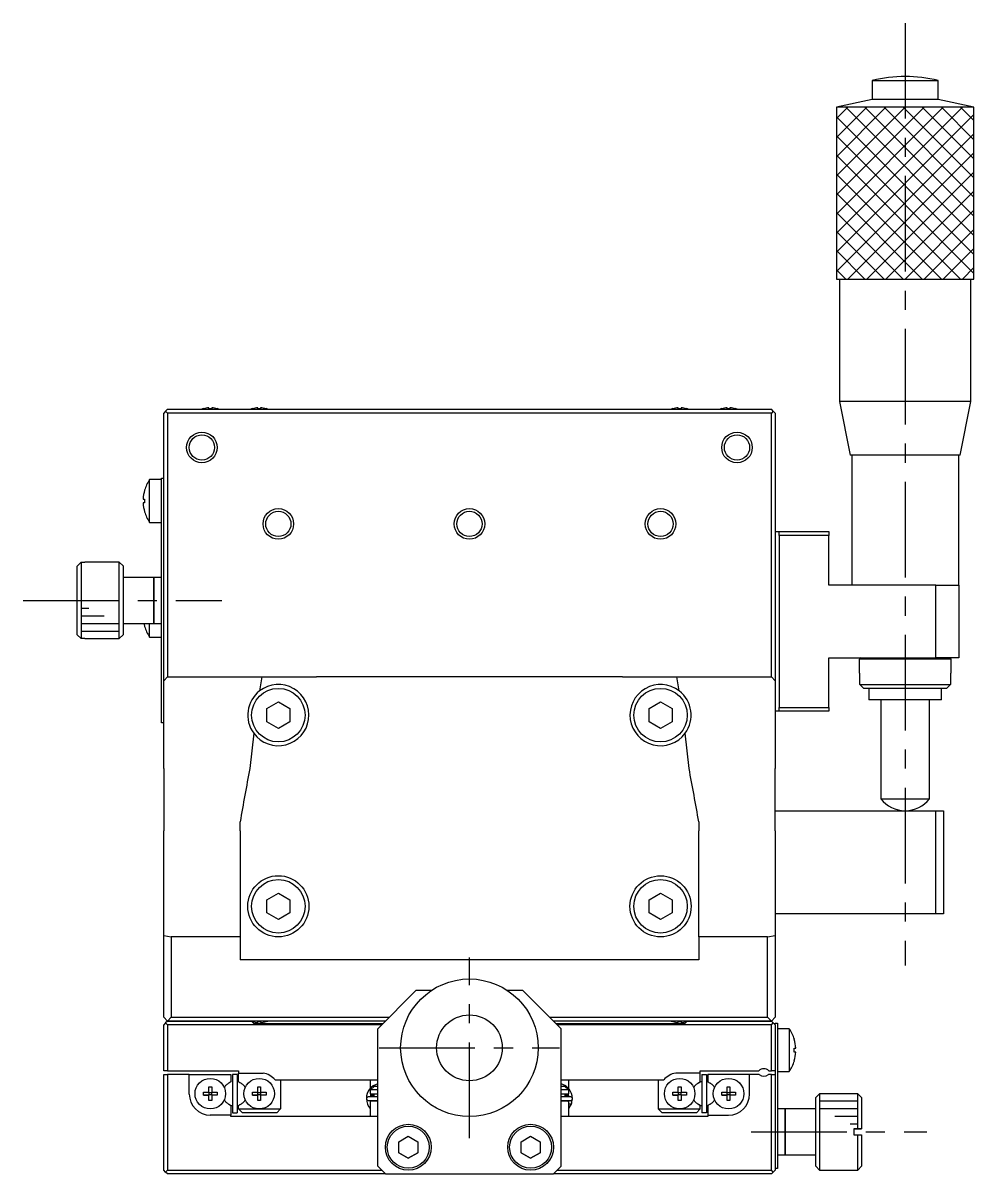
# Model space of a CAD drawing. Extents: x -456 to 403, y 25 to 700.
# Drawn here: x -139.3 to -14.9, y 311.9 to 462.4 of the extents above; entities that cross this region are included whole.
import ezdxf

# ---------------------------------------------------------------- set-up
doc = ezdxf.new("R2010")
doc.units = 0
doc.header["$LTSCALE"] = 10
doc.linetypes.add('CENTER', pattern=[2, 1.25, -0.25, 0.25, -0.25])
doc.linetypes.add('DASHED', pattern=[3.5, 2, -1.5])
doc.layers.get('0').update_dxf_attribs({"linetype": 'CONTINUOUS'})
doc.layers.add('CENTER', color=1, linetype='CENTER')

msp = doc.modelspace()

# ---------------------------------------------------------------- linework, layer by layer
at = {"color": 7, "linetype": 'CONTINUOUS'}
for p, q in [((-28.154457, 454.93612), (-19.554457, 454.93612)), ((-28.154457, 454.93612), (-28.154457, 452.43612)), ((-19.554457, 452.43612), (-19.554457, 454.93612)), ((-28.154457, 452.43612), (-32.854457, 451.43612)), ((-19.554457, 452.43612), (-28.154457, 452.43612)), ((-14.854457, 451.43612), (-19.554457, 452.43612)), ((-14.854457, 451.43612), (-32.854457, 451.43612)), ((-32.854457, 451.43612), (-32.854457, 428.93612)), ((-14.854457, 428.93612), (-14.854457, 451.43612)), ((-32.854457, 428.93612), (-23.854457, 428.93612)), ((-32.454457, 428.93612), (-32.454457, 412.93612)), ((-23.854457, 428.93612), (-14.854457, 428.93612)), ((-15.254457, 412.93612), (-15.254457, 428.93612)), ((-15.254457, 412.93612), (-32.454457, 412.93612)), ((-32.454457, 412.93612), (-31.054457, 405.93612)), ((-16.654457, 405.93612), (-15.254457, 412.93612)), ((-120.604457, 411.68612), (-120.854457, 411.43612)), ((-120.854457, 376.43612), (-120.854457, 411.43612)), ((-120.354457, 411.93612), (-120.604457, 411.68612)), ((-120.604457, 411.68612), (-120.354457, 411.43612)), ((-120.354457, 411.93612), (-41.354457, 411.93612)), ((-120.354457, 411.43612), (-120.354457, 376.93612)), ((-41.354457, 411.43612), (-120.354457, 411.43612)), ((-115.640819, 412.005641), (-115.643073, 412.010264)), ((-115.640819, 412.005641), (-115.643073, 412.010264)), ((-114.934457, 412.005641), (-114.934457, 412.125979)), ((-114.574457, 412.005641), (-114.934457, 412.005641)), ((-114.574457, 412.125979), (-114.574457, 412.005641)), ((-113.865841, 412.010264), (-113.868096, 412.005641)), ((-113.865841, 412.010264), (-113.868096, 412.005641)), ((-109.240819, 412.005641), (-109.243073, 412.010264)), ((-109.240819, 412.005641), (-109.243073, 412.010264)), ((-108.534457, 412.005641), (-108.534457, 412.125979)), ((-108.174457, 412.005641), (-108.534457, 412.005641)), ((-108.174457, 412.125979), (-108.174457, 412.005641)), ((-107.465841, 412.010264), (-107.468096, 412.005641)), ((-107.465841, 412.010264), (-107.468096, 412.005641)), ((-54.240819, 412.005641), (-54.243073, 412.010264)), ((-54.240819, 412.005641), (-54.243073, 412.010264)), ((-53.534457, 412.005641), (-53.534457, 412.125979)), ((-53.174457, 412.005641), (-53.534457, 412.005641)), ((-53.174457, 412.125979), (-53.174457, 412.005641)), ((-52.465841, 412.010264), (-52.468096, 412.005641)), ((-52.465841, 412.010264), (-52.468096, 412.005641)), ((-47.840819, 412.005641), (-47.843073, 412.010264)), ((-47.840819, 412.005641), (-47.843073, 412.010264)), ((-47.134457, 412.005641), (-47.134457, 412.125979)), ((-46.774457, 412.005641), (-47.134457, 412.005641)), ((-46.774457, 412.125979), (-46.774457, 412.005641)), ((-46.065841, 412.010264), (-46.068096, 412.005641)), ((-46.065841, 412.010264), (-46.068096, 412.005641)), ((-41.104457, 411.68612), (-41.354457, 411.93612)), ((-41.104457, 411.68612), (-41.354457, 411.43612)), ((-41.354457, 376.93612), (-41.354457, 411.43612)), ((-40.854457, 411.43612), (-41.104457, 411.68612)), ((-40.854457, 411.43612), (-40.854457, 376.43612)), ((-16.654457, 405.93612), (-31.054457, 405.93612)), ((-30.854457, 405.93612), (-30.854457, 388.93612)), ((-16.854457, 388.93612), (-16.854457, 405.93612)), ((-122.69692, 397.13612), (-122.69692, 402.73612)), ((-121.154457, 402.73612), (-122.69692, 402.73612)), ((-121.154457, 402.93612), (-120.854457, 402.93612)), ((-121.154457, 400.93612), (-121.154457, 402.93612)), ((-123.35383, 401.338267), (-123.347662, 401.335259)), ((-123.35383, 401.338267), (-123.347662, 401.335259)), ((-121.154457, 372.93612), (-121.154457, 400.93612)), ((-123.540919, 400.19612), (-123.347662, 400.19612)), ((-123.347662, 399.67612), (-123.540919, 399.67612)), ((-123.347662, 400.19612), (-123.347662, 399.67612)), ((-123.347662, 398.536981), (-123.35383, 398.533972)), ((-123.347662, 398.536981), (-123.35383, 398.533972)), ((-122.69692, 397.13612), (-121.154457, 397.13612)), ((-40.854457, 395.93612), (-40.354457, 395.93612)), ((-40.354457, 395.93612), (-33.854457, 395.93612)), ((-40.354457, 395.43612), (-40.354457, 395.93612)), ((-33.854457, 395.93612), (-33.854457, 395.43612)), ((-40.354457, 395.43612), (-40.354457, 372.93612)), ((-33.854457, 395.43612), (-40.354457, 395.43612)), ((-33.854457, 388.93612), (-33.854457, 395.43612)), ((-132.154457, 391.418307), (-131.654457, 391.920094)), ((-132.154457, 382.453933), (-132.154457, 391.418307)), ((-131.654457, 391.920094), (-131.654457, 381.952145)), ((-131.654457, 391.920094), (-131.154457, 391.920094)), ((-131.154457, 391.920094), (-131.154457, 391.93612)), ((-126.654457, 391.93612), (-131.154457, 391.93612)), ((-126.654457, 381.93612), (-126.654457, 391.93612)), ((-126.154457, 391.43612), (-126.654457, 391.93612)), ((-126.154457, 391.43612), (-126.154457, 382.43612)), ((-122.154457, 389.93612), (-126.154457, 389.93612)), ((-122.154457, 383.93612), (-122.154457, 389.93612)), ((-122.154457, 389.93612), (-122.154457, 383.93612)), ((-121.154457, 389.93612), (-122.154457, 389.93612)), ((-19.854457, 388.93612), (-33.854457, 388.93612)), ((-19.854457, 379.43612), (-19.854457, 388.93612)), ((-19.854457, 388.93612), (-16.854457, 388.93612)), ((-16.854457, 388.93612), (-16.854457, 379.43612)), ((-126.154457, 383.93612), (-122.154457, 383.93612)), ((-122.69692, 382.13612), (-122.69692, 383.93612)), ((-122.154457, 383.93612), (-121.154457, 383.93612)), ((-131.654457, 381.952145), (-132.154457, 382.453933)), ((-126.654457, 381.93612), (-126.154457, 382.43612)), ((-123.347662, 383.536981), (-123.35383, 383.533972)), ((-123.347662, 383.536981), (-123.35383, 383.533972)), ((-131.154457, 381.952145), (-131.654457, 381.952145)), ((-131.154457, 381.93612), (-131.154457, 381.952145)), ((-131.154457, 381.93612), (-126.654457, 381.93612)), ((-122.69692, 382.13612), (-121.154457, 382.13612)), ((-33.854457, 379.43612), (-19.854457, 379.43612)), ((-33.854457, 372.93612), (-33.854457, 379.43612)), ((-29.654457, 379.43612), (-29.854457, 379.23612)), ((-16.854457, 379.43612), (-19.854457, 379.43612)), ((-17.854457, 379.23612), (-18.054457, 379.43612)), ((-17.854457, 379.23612), (-29.854457, 379.23612)), ((-29.854457, 379.23612), (-29.854457, 377.43612)), ((-17.854457, 377.43612), (-17.854457, 379.23612)), ((-120.354457, 376.93612), (-120.854457, 376.43612)), ((-120.854457, 364.937471), (-120.854457, 376.43612)), ((-120.354457, 376.93612), (-107.995885, 376.93612)), ((-107.995885, 376.93612), (-108.299102, 375.102144)), ((-107.995885, 376.93612), (-100.854457, 376.93612)), ((-60.854457, 376.93612), (-100.854457, 376.93612)), ((-60.854457, 376.93612), (-53.713029, 376.93612)), ((-53.409812, 375.102144), (-53.713029, 376.93612)), ((-53.713029, 376.93612), (-41.354457, 376.93612)), ((-40.854457, 376.43612), (-41.354457, 376.93612)), ((-40.854457, 376.43612), (-40.854457, 364.937471)), ((-29.770537, 377.43612), (-29.854457, 377.43612)), ((-29.770537, 377.43612), (-29.854457, 377.43612)), ((-29.770537, 375.93612), (-29.770537, 377.43612)), ((-17.854457, 377.43612), (-17.938377, 377.43612)), ((-17.854457, 377.43612), (-17.938377, 377.43612)), ((-17.938377, 377.43612), (-17.938377, 375.93612)), ((-29.770537, 375.93612), (-17.938377, 375.93612)), ((-29.262784, 375.43612), (-29.770537, 375.93612)), ((-18.44613, 375.43612), (-29.262784, 375.43612)), ((-28.498016, 375.43612), (-29.262784, 375.43612)), ((-28.604457, 375.43612), (-28.604457, 373.93612)), ((-18.44613, 375.43612), (-19.210898, 375.43612)), ((-19.104457, 373.93612), (-19.104457, 375.43612)), ((-17.938377, 375.93612), (-18.44613, 375.43612)), ((-107.354457, 372.802145), (-105.854457, 373.66817)), ((-105.854457, 373.66817), (-104.354457, 372.802145)), ((-57.354457, 372.802145), (-55.854457, 373.66817)), ((-55.854457, 373.66817), (-54.354457, 372.802145)), ((-28.301899, 373.93612), (-28.604457, 373.93612)), ((-23.854457, 373.93612), (-28.301899, 373.93612)), ((-27.029457, 373.93612), (-27.029457, 361.003299)), ((-19.407015, 373.93612), (-23.854457, 373.93612)), ((-20.679457, 361.003299), (-20.679457, 373.93612)), ((-19.104457, 373.93612), (-19.407015, 373.93612)), ((-121.154457, 370.93612), (-121.154457, 372.93612)), ((-107.354457, 371.070094), (-107.354457, 372.802145)), ((-104.354457, 372.802145), (-104.354457, 371.070094)), ((-57.354457, 371.070094), (-57.354457, 372.802145)), ((-54.354457, 372.802145), (-54.354457, 371.070094)), ((-40.354457, 372.43612), (-40.854457, 372.43612)), ((-40.354457, 372.93612), (-33.854457, 372.93612)), ((-40.354457, 372.43612), (-40.354457, 372.93612)), ((-33.854457, 372.43612), (-40.354457, 372.43612)), ((-33.854457, 372.93612), (-33.854457, 372.43612)), ((-120.854457, 370.93612), (-121.154457, 370.93612)), ((-105.854457, 370.204069), (-107.354457, 371.070094)), ((-104.354457, 371.070094), (-105.854457, 370.204069)), ((-55.854457, 370.204069), (-57.354457, 371.070094)), ((-54.354457, 371.070094), (-55.854457, 370.204069)), ((-109.071455, 369.558952), (-109.58048, 364.937471)), ((-52.128434, 364.937471), (-52.63746, 369.558952)), ((-120.854457, 364.937471), (-120.854457, 356.825875)), ((-40.854457, 356.825875), (-40.854457, 364.937471)), ((-27.029457, 361.003299), (-20.679457, 361.003299)), ((-40.854457, 359.43612), (-19.854457, 359.43612)), ((-19.854457, 345.93612), (-19.854457, 359.43612)), ((-19.854457, 359.43612), (-18.854457, 359.43612)), ((-18.854457, 359.43612), (-18.854457, 345.93612)), ((-120.854457, 343.112447), (-120.854457, 356.825875)), ((-110.854457, 356.825875), (-110.854457, 357.992878)), ((-110.854457, 356.825875), (-110.854457, 342.93612)), ((-50.854457, 357.992878), (-50.854457, 356.825875)), ((-50.854457, 342.93612), (-50.854457, 356.825875)), ((-40.854457, 356.825875), (-40.854457, 343.112447)), ((-107.354457, 347.802145), (-105.854457, 348.66817)), ((-107.354457, 346.070094), (-107.354457, 347.802145)), ((-105.854457, 348.66817), (-104.354457, 347.802145)), ((-104.354457, 347.802145), (-104.354457, 346.070094)), ((-57.354457, 347.802145), (-55.854457, 348.66817)), ((-57.354457, 346.070094), (-57.354457, 347.802145)), ((-55.854457, 348.66817), (-54.354457, 347.802145)), ((-54.354457, 347.802145), (-54.354457, 346.070094)), ((-105.854457, 345.204069), (-107.354457, 346.070094)), ((-104.354457, 346.070094), (-105.854457, 345.204069)), ((-55.854457, 345.204069), (-57.354457, 346.070094)), ((-54.354457, 346.070094), (-55.854457, 345.204069)), ((-19.854457, 345.93612), (-40.854457, 345.93612)), ((-18.854457, 345.93612), (-19.854457, 345.93612)), ((-120.854457, 343.112447), (-119.854457, 342.93612)), ((-120.854457, 332.43612), (-120.854457, 343.112447)), ((-110.854457, 342.93612), (-119.854457, 342.93612)), ((-119.854457, 342.93612), (-119.854457, 332.43612)), ((-110.854457, 342.93612), (-110.854457, 339.93612)), ((-50.854457, 342.93612), (-50.854457, 339.93612)), ((-41.854457, 342.93612), (-50.854457, 342.93612)), ((-41.854457, 342.93612), (-40.854457, 343.112447)), ((-41.854457, 332.43612), (-41.854457, 342.93612)), ((-40.854457, 343.112447), (-40.854457, 332.43612)), ((-50.854457, 339.93612), (-110.854457, 339.93612)), ((-87.854457, 335.93612), (-92.854457, 330.93612)), ((-85.829394, 335.93612), (-87.854457, 335.93612)), ((-73.854457, 335.93612), (-75.87952, 335.93612)), ((-68.854457, 330.93612), (-73.854457, 335.93612)), ((-120.854457, 332.43612), (-120.354457, 331.93612)), ((-120.604457, 331.68612), (-120.854457, 331.43612)), ((-120.854457, 325.43612), (-120.854457, 331.43612)), ((-120.354457, 331.93612), (-120.604457, 331.68612)), ((-120.604457, 331.68612), (-120.354457, 331.43612)), ((-120.354457, 331.93612), (-119.854457, 332.43612)), ((-120.354457, 331.93612), (-109.354457, 331.93612)), ((-109.354457, 331.93612), (-120.354457, 331.93612)), ((-120.354457, 331.43612), (-120.354457, 325.43612)), ((-92.354457, 331.43612), (-120.354457, 331.43612)), ((-119.854457, 332.43612), (-91.354457, 332.43612)), ((-109.004457, 331.58612), (-109.354457, 331.93612)), ((-91.854457, 331.93612), (-109.354457, 331.93612)), ((-109.243073, 331.861976), (-109.240819, 331.866598)), ((-109.243073, 331.861976), (-109.240819, 331.866598)), ((-92.204457, 331.58612), (-109.004457, 331.58612)), ((-108.534457, 331.866598), (-108.174457, 331.866598)), ((-108.534457, 331.746261), (-108.534457, 331.866598)), ((-108.174457, 331.866598), (-108.174457, 331.746261)), ((-107.468096, 331.866598), (-107.465841, 331.861976)), ((-107.468096, 331.866598), (-107.465841, 331.861976)), ((-70.354457, 332.43612), (-41.854457, 332.43612)), ((-52.354457, 331.93612), (-69.854457, 331.93612)), ((-52.704457, 331.58612), (-69.504457, 331.58612)), ((-41.354457, 331.43612), (-69.354457, 331.43612)), ((-54.243073, 331.861976), (-54.240819, 331.866598)), ((-54.243073, 331.861976), (-54.240819, 331.866598)), ((-53.534457, 331.866598), (-53.174457, 331.866598)), ((-53.534457, 331.746261), (-53.534457, 331.866598)), ((-53.174457, 331.866598), (-53.174457, 331.746261)), ((-52.354457, 331.93612), (-52.704457, 331.58612)), ((-52.468096, 331.866598), (-52.465841, 331.861976)), ((-52.468096, 331.866598), (-52.465841, 331.861976)), ((-52.354457, 331.93612), (-41.354457, 331.93612)), ((-41.354457, 331.93612), (-52.354457, 331.93612)), ((-41.854457, 332.43612), (-41.354457, 331.93612)), ((-41.354457, 331.93612), (-40.854457, 332.43612)), ((-41.104457, 331.68612), (-41.354457, 331.93612)), ((-41.354457, 331.43612), (-41.104457, 331.68612)), ((-41.354457, 325.43612), (-41.354457, 331.43612)), ((-40.854457, 331.43612), (-41.104457, 331.68612)), ((-40.854457, 331.63612), (-40.554457, 331.63612)), ((-40.854457, 331.43612), (-40.854457, 331.63612)), ((-40.854457, 331.43612), (-40.854457, 325.43612)), ((-40.554457, 331.63612), (-40.554457, 329.63612)), ((-92.854457, 312.93612), (-92.854457, 330.93612)), ((-68.854457, 312.93612), (-68.854457, 330.93612)), ((-39.011994, 330.93612), (-40.554457, 330.93612)), ((-40.554457, 329.63612), (-40.554457, 314.63612)), ((-39.011994, 330.93612), (-39.011994, 325.33612)), ((-38.361253, 329.535259), (-38.355084, 329.538267)), ((-38.361253, 327.87612), (-38.361253, 328.39612)), ((-38.361253, 328.39612), (-38.167995, 328.39612)), ((-38.167995, 327.87612), (-38.361253, 327.87612)), ((-38.355084, 326.733972), (-38.361253, 326.736981)), ((-120.354457, 325.43612), (-120.854457, 325.43612)), ((-120.354457, 325.43612), (-111.054457, 325.43612)), ((-111.054457, 325.43612), (-111.054457, 325.13612)), ((-111.054457, 325.13612), (-107.832442, 325.13612)), ((-111.054457, 323.980532), (-111.054457, 325.13612)), ((-50.654457, 325.13612), (-53.876472, 325.13612)), ((-50.654457, 325.43612), (-43.015895, 325.43612)), ((-50.654457, 325.13612), (-50.654457, 325.43612)), ((-50.654457, 323.980532), (-50.654457, 325.13612)), ((-41.693019, 325.43612), (-41.354457, 325.43612)), ((-40.854457, 325.43612), (-41.354457, 325.43612)), ((-40.854457, 325.43612), (-40.854457, 324.93612)), ((-40.554457, 325.33612), (-39.011994, 325.33612)), ((-120.854457, 312.43612), (-120.854457, 324.93612)), ((-120.854457, 324.93612), (-120.354457, 324.93612)), ((-120.354457, 324.93612), (-120.354457, 312.43612)), ((-117.504457, 324.93612), (-120.354457, 324.93612)), ((-117.504457, 322.38612), (-117.504457, 324.93612)), ((-117.504457, 324.93612), (-112.054457, 324.93612)), ((-112.054457, 323.980532), (-112.348207, 323.810935)), ((-112.054457, 324.93612), (-112.054457, 323.980532)), ((-111.854457, 324.93612), (-111.854457, 319.93612)), ((-111.854457, 324.93612), (-111.854457, 323.995015)), ((-111.254457, 324.93612), (-111.854457, 324.93612)), ((-111.854457, 324.08612), (-111.854457, 323.995015)), ((-111.854457, 324.08612), (-111.854457, 320.78612)), ((-111.854457, 324.08612), (-111.854457, 323.995015)), ((-111.854457, 324.08612), (-111.854457, 323.995015)), ((-111.854457, 324.08612), (-111.854457, 323.995015)), ((-111.854457, 324.08612), (-111.854457, 323.995015)), ((-111.854457, 324.08612), (-111.854457, 323.995015)), ((-111.254457, 324.93612), (-111.254457, 319.93612)), ((-110.760707, 323.810935), (-111.054457, 323.980532)), ((-106.275395, 324.23612), (-92.854457, 324.23612)), ((-105.554457, 324.23612), (-105.554457, 320.43612)), ((-93.854457, 324.23612), (-93.854457, 323.08951)), ((-68.854457, 324.23612), (-55.433519, 324.23612)), ((-67.854457, 323.081504), (-67.854457, 324.23612)), ((-56.154457, 324.23612), (-56.154457, 320.43612)), ((-50.948207, 323.810935), (-50.654457, 323.980532)), ((-50.454457, 324.93612), (-50.454457, 319.93612)), ((-50.454457, 324.93612), (-49.854457, 324.93612)), ((-49.854457, 324.93612), (-49.854457, 319.93612)), ((-49.854457, 324.93612), (-49.854457, 323.995015)), ((-49.854457, 324.08612), (-49.854457, 323.995015)), ((-49.854457, 324.08612), (-49.854457, 323.995015)), ((-49.854457, 324.08612), (-49.854457, 323.995015)), ((-49.854457, 324.08612), (-49.854457, 323.995015)), ((-49.854457, 324.08612), (-49.854457, 323.995015)), ((-49.854457, 324.08612), (-49.854457, 323.995015)), ((-49.854457, 324.08612), (-49.854457, 323.995015)), ((-49.854457, 324.08612), (-49.854457, 323.995015)), ((-49.854457, 324.08612), (-49.854457, 323.995015)), ((-49.854457, 324.08612), (-49.854457, 323.995015)), ((-49.854457, 324.08612), (-49.854457, 323.995015)), ((-49.854457, 324.08612), (-49.854457, 323.995015)), ((-49.854457, 324.08612), (-49.854457, 323.995015)), ((-49.854457, 324.08612), (-49.854457, 323.995015)), ((-49.854457, 324.08612), (-49.854457, 323.995015)), ((-49.854457, 324.08612), (-49.854457, 323.995015)), ((-49.854457, 324.08612), (-49.854457, 323.995015)), ((-49.854457, 324.08612), (-49.854457, 323.995015)), ((-49.854457, 324.08612), (-49.854457, 323.995015)), ((-49.854457, 324.08612), (-49.854457, 323.995015)), ((-49.854457, 324.08612), (-49.854457, 323.995015)), ((-49.854457, 324.08612), (-49.854457, 323.995015)), ((-49.854457, 324.08612), (-49.854457, 323.995015)), ((-49.854457, 324.08612), (-49.854457, 323.995015)), ((-49.854457, 324.08612), (-49.854457, 323.995015)), ((-49.854457, 324.08612), (-49.854457, 323.995015)), ((-49.854457, 324.08612), (-49.854457, 323.995015)), ((-49.854457, 324.08612), (-49.854457, 323.995015)), ((-49.854457, 324.08612), (-49.854457, 323.995015)), ((-49.854457, 324.08612), (-49.854457, 320.78612)), ((-49.854457, 324.08612), (-49.854457, 323.995015)), ((-49.854457, 324.08612), (-49.854457, 323.995015)), ((-49.654457, 324.93612), (-49.654457, 323.980532)), ((-44.204457, 324.93612), (-49.654457, 324.93612)), ((-49.654457, 323.980532), (-49.360707, 323.810935)), ((-44.204457, 322.38612), (-44.204457, 324.93612)), ((-42.954457, 324.93612), (-44.204457, 324.93612)), ((-41.354457, 324.93612), (-41.754457, 324.93612)), ((-41.354457, 312.43612), (-41.354457, 324.93612)), ((-41.354457, 324.93612), (-40.854457, 324.93612)), ((-40.854457, 324.93612), (-40.854457, 312.43612)), ((-115.640819, 322.61612), (-114.934457, 322.61612)), ((-115.640819, 322.25612), (-115.640819, 322.61612)), ((-114.934457, 322.25612), (-115.640819, 322.25612)), ((-115.640819, 322.25612), (-114.934457, 322.25612)), ((-114.934457, 323.322481), (-114.574457, 323.322481)), ((-114.934457, 322.61612), (-114.934457, 323.322481)), ((-114.924085, 322.605748), (-114.934457, 322.61612)), ((-114.924085, 322.266492), (-114.934457, 322.25612)), ((-114.934457, 321.549758), (-114.934457, 322.25612)), ((-114.924085, 322.605748), (-114.584829, 322.605748)), ((-114.924085, 322.266492), (-114.924085, 322.605748)), ((-114.584829, 322.266492), (-114.924085, 322.266492)), ((-114.584829, 322.605748), (-114.574457, 322.61612)), ((-114.584829, 322.605748), (-114.584829, 322.266492)), ((-114.584829, 322.266492), (-114.574457, 322.25612)), ((-114.574457, 323.322481), (-114.574457, 322.61612)), ((-114.574457, 322.61612), (-113.868096, 322.61612)), ((-114.574457, 322.25612), (-114.574457, 321.549758)), ((-113.868096, 322.25612), (-114.574457, 322.25612)), ((-113.868096, 322.25612), (-114.574457, 322.25612)), ((-113.868096, 322.61612), (-113.868096, 322.25612)), ((-109.240819, 322.61612), (-108.534457, 322.61612)), ((-109.240819, 322.25612), (-109.240819, 322.61612)), ((-108.534457, 322.25612), (-109.240819, 322.25612)), ((-109.240819, 322.25612), (-108.534457, 322.25612)), ((-108.534457, 323.322481), (-108.174457, 323.322481)), ((-108.534457, 322.61612), (-108.534457, 323.322481)), ((-108.524085, 322.605748), (-108.534457, 322.61612)), ((-108.524085, 322.266492), (-108.534457, 322.25612)), ((-108.534457, 321.549758), (-108.534457, 322.25612)), ((-108.524085, 322.605748), (-108.184829, 322.605748)), ((-108.524085, 322.266492), (-108.524085, 322.605748)), ((-108.184829, 322.266492), (-108.524085, 322.266492)), ((-108.184829, 322.605748), (-108.174457, 322.61612)), ((-108.184829, 322.605748), (-108.184829, 322.266492)), ((-108.184829, 322.266492), (-108.174457, 322.25612)), ((-108.174457, 323.322481), (-108.174457, 322.61612)), ((-108.174457, 322.61612), (-107.468096, 322.61612)), ((-108.174457, 322.25612), (-108.174457, 321.549758)), ((-107.468096, 322.25612), (-108.174457, 322.25612)), ((-107.468096, 322.25612), (-108.174457, 322.25612)), ((-107.468096, 322.61612), (-107.468096, 322.25612)), ((-93.854457, 323.088761), (-93.854457, 323.088659)), ((-93.80014, 322.93612), (-93.854457, 322.93612)), ((-93.854457, 322.93612), (-93.854457, 322.43612)), ((-93.854457, 322.43612), (-92.854457, 322.43612)), ((-93.820354, 322.23612), (-93.354457, 322.23612)), ((-93.80014, 322.93612), (-93.270972, 323.43612)), ((-92.854457, 322.93612), (-93.80014, 322.93612)), ((-93.354457, 322.43612), (-93.354457, 322.015614)), ((-93.270972, 323.43612), (-92.854457, 323.43612)), ((-68.854457, 323.43612), (-68.437942, 323.43612)), ((-67.908774, 322.93612), (-68.854457, 322.93612)), ((-68.854457, 322.43612), (-67.854457, 322.43612)), ((-68.437942, 323.43612), (-67.908774, 322.93612)), ((-68.354457, 322.006385), (-68.354457, 322.43612)), ((-68.354457, 322.23612), (-67.88991, 322.23612)), ((-67.967036, 322.436157), (-67.838165, 322.006437)), ((-67.854457, 322.93612), (-67.908774, 322.93612)), ((-67.854457, 322.43612), (-67.854457, 322.93612)), ((-54.240819, 322.61612), (-53.534457, 322.61612)), ((-54.240819, 322.25612), (-54.240819, 322.61612)), ((-53.534457, 322.25612), (-54.240819, 322.25612)), ((-54.240819, 322.25612), (-53.534457, 322.25612)), ((-53.534457, 323.322481), (-53.174457, 323.322481)), ((-53.534457, 322.61612), (-53.534457, 323.322481)), ((-53.524085, 322.605748), (-53.534457, 322.61612)), ((-53.524085, 322.266492), (-53.534457, 322.25612)), ((-53.534457, 321.549758), (-53.534457, 322.25612)), ((-53.524085, 322.605748), (-53.184829, 322.605748)), ((-53.524085, 322.266492), (-53.524085, 322.605748)), ((-53.184829, 322.266492), (-53.524085, 322.266492)), ((-53.184829, 322.605748), (-53.174457, 322.61612)), ((-53.184829, 322.605748), (-53.184829, 322.266492)), ((-53.184829, 322.266492), (-53.174457, 322.25612)), ((-53.174457, 323.322481), (-53.174457, 322.61612)), ((-53.174457, 322.61612), (-52.468096, 322.61612)), ((-53.174457, 322.25612), (-53.174457, 321.549758)), ((-52.468096, 322.25612), (-53.174457, 322.25612)), ((-52.468096, 322.25612), (-53.174457, 322.25612)), ((-52.468096, 322.61612), (-52.468096, 322.25612)), ((-47.840819, 322.61612), (-47.134457, 322.61612)), ((-47.840819, 322.25612), (-47.840819, 322.61612)), ((-47.134457, 322.25612), (-47.840819, 322.25612)), ((-47.840819, 322.25612), (-47.134457, 322.25612)), ((-47.134457, 323.322481), (-46.774457, 323.322481)), ((-47.134457, 322.61612), (-47.134457, 323.322481)), ((-47.124085, 322.605748), (-47.134457, 322.61612)), ((-47.124085, 322.266492), (-47.134457, 322.25612)), ((-47.134457, 321.549758), (-47.134457, 322.25612)), ((-47.124085, 322.605748), (-46.784829, 322.605748)), ((-47.124085, 322.266492), (-47.124085, 322.605748)), ((-46.784829, 322.266492), (-47.124085, 322.266492)), ((-46.784829, 322.605748), (-46.774457, 322.61612)), ((-46.784829, 322.605748), (-46.784829, 322.266492)), ((-46.784829, 322.266492), (-46.774457, 322.25612)), ((-46.774457, 323.322481), (-46.774457, 322.61612)), ((-46.774457, 322.61612), (-46.068096, 322.61612)), ((-46.774457, 322.25612), (-46.774457, 321.549758)), ((-46.068096, 322.25612), (-46.774457, 322.25612)), ((-46.068096, 322.25612), (-46.774457, 322.25612)), ((-46.068096, 322.61612), (-46.068096, 322.25612)), ((-35.054457, 322.43612), (-35.554457, 321.93612)), ((-35.054457, 322.43612), (-35.054457, 317.43612)), ((-30.054457, 322.43612), (-35.054457, 322.43612)), ((-30.054457, 317.83612), (-30.054457, 322.43612)), ((-29.554457, 321.93612), (-30.054457, 322.43612)), ((-114.574457, 321.549758), (-114.934457, 321.549758)), ((-112.348207, 321.061304), (-112.054457, 320.891708)), ((-112.054457, 320.891708), (-112.054457, 319.63612)), ((-111.854457, 320.877224), (-111.854457, 320.78612)), ((-111.854457, 320.877224), (-111.854457, 320.78612)), ((-111.854457, 320.877224), (-111.854457, 320.78612)), ((-111.854457, 320.877224), (-111.854457, 320.78612)), ((-111.854457, 320.877224), (-111.854457, 320.78612)), ((-111.854457, 320.877224), (-111.854457, 320.78612)), ((-111.854457, 320.877224), (-111.854457, 320.78612)), ((-111.854457, 320.877224), (-111.854457, 320.78612)), ((-111.854457, 320.877224), (-111.854457, 320.78612)), ((-111.854457, 320.877224), (-111.854457, 320.78612)), ((-111.854457, 320.877224), (-111.854457, 320.78612)), ((-111.854457, 320.877224), (-111.854457, 320.78612)), ((-111.854457, 320.877224), (-111.854457, 320.78612)), ((-111.854457, 320.877224), (-111.854457, 320.78612)), ((-111.854457, 320.877224), (-111.854457, 320.78612)), ((-111.854457, 320.877224), (-111.854457, 320.78612)), ((-111.854457, 320.877224), (-111.854457, 320.78612)), ((-111.854457, 320.877224), (-111.854457, 319.93612)), ((-111.854457, 320.877224), (-111.854457, 320.78612)), ((-111.854457, 320.877224), (-111.854457, 320.78612)), ((-111.854457, 320.877224), (-111.854457, 320.78612)), ((-111.854457, 320.877224), (-111.854457, 320.78612)), ((-111.854457, 320.877224), (-111.854457, 320.78612)), ((-111.854457, 320.877224), (-111.854457, 320.78612)), ((-111.854457, 320.877224), (-111.854457, 320.78612)), ((-111.854457, 320.877224), (-111.854457, 320.78612)), ((-111.854457, 320.877224), (-111.854457, 320.78612)), ((-111.854457, 320.877224), (-111.854457, 320.78612)), ((-111.854457, 320.877224), (-111.854457, 320.78612)), ((-111.854457, 320.877224), (-111.854457, 320.78612)), ((-111.854457, 320.877224), (-111.854457, 320.78612)), ((-111.854457, 320.877224), (-111.854457, 320.78612)), ((-111.054457, 320.891708), (-110.760707, 321.061304)), ((-111.054457, 320.43612), (-111.054457, 320.891708)), ((-108.174457, 321.549758), (-108.534457, 321.549758)), ((-94.201804, 321.077654), (-94.201435, 321.076501)), ((-94.201435, 321.076501), (-94.200688, 321.074185)), ((-94.200688, 321.074185), (-94.200298, 321.072987)), ((-94.200298, 321.072987), (-94.199763, 321.071353)), ((-94.199763, 321.071353), (-94.199453, 321.070413)), ((-94.199453, 321.070413), (-94.19896, 321.068927)), ((-94.19896, 321.068927), (-94.198649, 321.067996)), ((-94.198649, 321.067996), (-94.197933, 321.065866)), ((-94.197933, 321.065866), (-94.180193, 321.018876)), ((-94.180139, 321.022433), (-94.18049, 321.020308)), ((-94.18049, 321.020308), (-94.179714, 321.020626)), ((-94.180193, 321.018876), (-94.18049, 321.020308)), ((-94.179176, 321.019133), (-94.162694, 320.980878)), ((-92.854457, 322.015614), (-94.110086, 322.015614)), ((-94.110086, 321.565614), (-92.854457, 321.565614)), ((-93.84492, 321.436106), (-93.869705, 321.565596)), ((-92.854457, 321.43612), (-93.854457, 321.43612)), ((-93.854457, 321.43612), (-93.854457, 319.43612)), ((-93.745234, 321.436161), (-93.510534, 321.565614)), ((-93.354457, 321.565614), (-93.354457, 321.43612)), ((-67.59777, 322.006385), (-68.854457, 322.006385)), ((-68.854457, 321.556385), (-67.59777, 321.556385)), ((-67.854457, 321.43612), (-68.854457, 321.43612)), ((-68.354457, 321.43612), (-68.354457, 321.556385)), ((-68.197322, 321.556386), (-67.968604, 321.436127)), ((-67.532438, 321.000982), (-67.854484, 321.109351)), ((-67.854457, 319.43612), (-67.854457, 321.43612)), ((-67.840864, 321.112864), (-67.854457, 321.119751)), ((-67.854288, 320.481765), (-67.528589, 321.01012)), ((-67.826632, 321.105878), (-67.840864, 321.112864)), ((-67.811847, 321.098835), (-67.826632, 321.105878)), ((-67.7966, 321.091777), (-67.811847, 321.098835)), ((-67.780982, 321.084748), (-67.7966, 321.091777)), ((-67.765087, 321.077789), (-67.780982, 321.084748)), ((-67.749011, 321.070943), (-67.765087, 321.077789)), ((-67.732853, 321.064251), (-67.749011, 321.070943)), ((-67.716709, 321.057753), (-67.732853, 321.064251)), ((-67.700677, 321.05149), (-67.716709, 321.057753)), ((-67.684854, 321.045498), (-67.700677, 321.05149)), ((-67.669336, 321.039814), (-67.684854, 321.045498)), ((-67.654216, 321.034473), (-67.669336, 321.039814)), ((-67.639586, 321.029506), (-67.654216, 321.034473)), ((-67.625535, 321.024944), (-67.639586, 321.029506)), ((-67.612147, 321.020814), (-67.625535, 321.024944)), ((-67.599504, 321.017141), (-67.612147, 321.020814)), ((-67.587681, 321.013948), (-67.599504, 321.017141)), ((-67.57675, 321.011254), (-67.587681, 321.013948)), ((-67.566778, 321.009074), (-67.57675, 321.011254)), ((-67.557824, 321.007423), (-67.566778, 321.009074)), ((-67.549943, 321.00631), (-67.557824, 321.007423)), ((-67.543182, 321.005742), (-67.549943, 321.00631)), ((-67.54687, 320.967791), (-67.533169, 320.999271)), ((-67.537583, 321.005722), (-67.543182, 321.005742)), ((-67.533179, 321.006251), (-67.537583, 321.005722)), ((-67.529996, 321.007325), (-67.533179, 321.006251)), ((-67.533169, 320.999271), (-67.374237, 321.752745)), ((-67.532966, 321.006899), (-67.532438, 321.000982)), ((-67.528055, 321.008937), (-67.529996, 321.007325)), ((-67.528919, 321.565141), (-67.529698, 321.566973)), ((-67.515793, 321.53184), (-67.528919, 321.565141)), ((-67.527366, 321.011079), (-67.528055, 321.008937)), ((-67.527662, 321.009648), (-67.515325, 321.041235)), ((-67.504347, 321.497937), (-67.515793, 321.53184)), ((-67.515325, 321.041235), (-67.50394, 321.075167)), ((-67.494609, 321.463515), (-67.504347, 321.497937)), ((-67.50394, 321.075167), (-67.494265, 321.109615)), ((-67.486603, 321.428658), (-67.494609, 321.463515)), ((-67.494265, 321.109615), (-67.486324, 321.144495)), ((-67.480348, 321.393451), (-67.486603, 321.428658)), ((-67.486324, 321.144495), (-67.480137, 321.179719)), ((-67.475859, 321.357981), (-67.480348, 321.393451)), ((-67.480137, 321.179719), (-67.475717, 321.215202)), ((-67.473147, 321.322334), (-67.475859, 321.357981)), ((-67.475717, 321.215202), (-67.473076, 321.250857)), ((-67.472218, 321.286597), (-67.473147, 321.322334)), ((-67.473076, 321.250857), (-67.472218, 321.286597)), ((-53.174457, 321.549758), (-53.534457, 321.549758)), ((-50.654457, 320.891708), (-50.948207, 321.061304)), ((-50.654457, 320.43612), (-50.654457, 320.891708)), ((-49.854457, 320.877224), (-49.854457, 320.78612)), ((-49.854457, 320.877224), (-49.854457, 320.78612)), ((-49.854457, 320.877224), (-49.854457, 320.78612)), ((-49.854457, 320.877224), (-49.854457, 320.78612)), ((-49.854457, 320.877224), (-49.854457, 320.78612)), ((-49.854457, 320.877224), (-49.854457, 320.78612)), ((-49.854457, 320.877224), (-49.854457, 320.78612)), ((-49.854457, 320.877224), (-49.854457, 320.78612)), ((-49.854457, 320.877224), (-49.854457, 320.78612)), ((-49.854457, 320.877224), (-49.854457, 320.78612)), ((-49.854457, 320.877224), (-49.854457, 320.78612)), ((-49.854457, 320.877224), (-49.854457, 320.78612)), ((-49.854457, 320.877224), (-49.854457, 320.78612)), ((-49.854457, 320.877224), (-49.854457, 320.78612)), ((-49.854457, 320.877224), (-49.854457, 320.78612)), ((-49.854457, 320.877224), (-49.854457, 319.93612)), ((-49.854457, 320.877224), (-49.854457, 320.78612)), ((-49.854457, 320.877224), (-49.854457, 320.78612)), ((-49.854457, 320.877224), (-49.854457, 320.78612)), ((-49.854457, 320.877224), (-49.854457, 320.78612)), ((-49.854457, 320.877224), (-49.854457, 320.78612)), ((-49.854457, 320.877224), (-49.854457, 320.78612)), ((-49.854457, 320.877224), (-49.854457, 320.78612)), ((-49.854457, 320.877224), (-49.854457, 320.78612)), ((-49.854457, 320.877224), (-49.854457, 320.78612)), ((-49.854457, 320.877224), (-49.854457, 320.78612)), ((-49.854457, 320.877224), (-49.854457, 320.78612)), ((-49.854457, 320.877224), (-49.854457, 320.78612)), ((-49.854457, 320.877224), (-49.854457, 320.78612)), ((-49.854457, 320.877224), (-49.854457, 320.78612)), ((-49.360707, 321.061304), (-49.654457, 320.891708)), ((-49.654457, 320.891708), (-49.654457, 319.63612)), ((-46.774457, 321.549758), (-47.134457, 321.549758)), ((-35.554457, 317.43612), (-35.554457, 321.93612)), ((-29.554457, 321.93612), (-29.554457, 317.83612)), ((-112.054457, 319.63612), (-114.754457, 319.63612)), ((-112.054457, 319.43612), (-112.054457, 319.63612)), ((-92.854457, 319.43612), (-112.054457, 319.43612)), ((-111.854457, 319.93612), (-111.254457, 319.93612)), ((-111.054457, 320.43612), (-108.354457, 320.43612)), ((-110.554457, 319.93612), (-111.054457, 320.43612)), ((-106.054457, 319.93612), (-110.554457, 319.93612)), ((-108.354457, 320.43612), (-105.554457, 320.43612)), ((-105.554457, 320.43612), (-106.054457, 319.93612)), ((-49.654457, 319.43612), (-68.854457, 319.43612)), ((-56.154457, 320.43612), (-53.354457, 320.43612)), ((-55.654457, 319.93612), (-56.154457, 320.43612)), ((-51.154457, 319.93612), (-55.654457, 319.93612)), ((-53.354457, 320.43612), (-50.654457, 320.43612)), ((-50.654457, 320.43612), (-51.154457, 319.93612)), ((-49.854457, 319.93612), (-50.454457, 319.93612)), ((-49.654457, 319.63612), (-49.654457, 319.43612)), ((-49.654457, 319.63612), (-46.954457, 319.63612)), ((-39.554457, 320.43612), (-40.554457, 320.43612)), ((-39.554457, 320.43612), (-39.554457, 317.43612)), ((-39.554457, 317.43612), (-39.554457, 320.43612)), ((-35.554457, 320.43612), (-39.554457, 320.43612)), ((-30.554457, 317.83612), (-30.554457, 317.03612)), ((-30.554457, 317.83612), (-30.054457, 317.83612)), ((-30.054457, 317.83612), (-30.554457, 317.83612)), ((-30.054457, 317.83612), (-29.554457, 317.83612)), ((-29.554457, 317.83612), (-30.054457, 317.83612)), ((-90.104457, 316.157808), (-88.854457, 316.879495)), ((-90.104457, 314.714432), (-90.104457, 316.157808)), ((-88.854457, 316.879495), (-87.604457, 316.157808)), ((-87.604457, 316.157808), (-87.604457, 314.714432)), ((-74.104457, 316.157808), (-72.854457, 316.879495)), ((-74.104457, 314.714432), (-74.104457, 316.157808)), ((-72.854457, 316.879495), (-71.604457, 316.157808)), ((-71.604457, 316.157808), (-71.604457, 314.714432)), ((-39.554457, 317.43612), (-39.554457, 314.43612)), ((-39.554457, 314.43612), (-39.554457, 317.43612)), ((-35.554457, 312.93612), (-35.554457, 317.43612)), ((-35.054457, 317.43612), (-35.054457, 312.43612)), ((-30.554457, 317.03612), (-30.054457, 317.03612)), ((-30.054457, 312.43612), (-30.054457, 317.03612)), ((-30.054457, 317.03612), (-29.554457, 317.03612)), ((-29.554457, 317.03612), (-29.554457, 312.93612)), ((-88.854457, 313.992744), (-90.104457, 314.714432)), ((-90.104457, 314.714432), (-88.854457, 313.992744)), ((-87.604457, 314.714432), (-88.854457, 313.992744)), ((-88.854457, 313.992744), (-87.604457, 314.714432)), ((-72.854457, 313.992744), (-74.104457, 314.714432)), ((-74.104457, 314.714432), (-72.854457, 313.992744)), ((-71.604457, 314.714432), (-72.854457, 313.992744)), ((-72.854457, 313.992744), (-71.604457, 314.714432)), ((-40.554457, 314.63612), (-40.554457, 312.63612)), ((-40.554457, 314.43612), (-39.554457, 314.43612)), ((-39.554457, 314.43612), (-35.554457, 314.43612)), ((-120.604457, 312.18612), (-120.854457, 312.43612)), ((-120.354457, 312.43612), (-120.604457, 312.18612)), ((-120.354457, 311.93612), (-120.604457, 312.18612)), ((-120.354457, 312.43612), (-92.354457, 312.43612)), ((-91.854457, 311.93612), (-120.354457, 311.93612)), ((-92.854457, 312.93612), (-91.854457, 311.93612)), ((-91.854457, 311.93612), (-69.854457, 311.93612)), ((-69.854457, 311.93612), (-68.854457, 312.93612)), ((-41.354457, 311.93612), (-69.854457, 311.93612)), ((-69.354457, 312.43612), (-41.354457, 312.43612)), ((-41.104457, 312.18612), (-41.354457, 312.43612)), ((-41.354457, 311.93612), (-41.104457, 312.18612)), ((-40.854457, 312.43612), (-41.104457, 312.18612)), ((-40.554457, 312.63612), (-40.854457, 312.63612)), ((-35.554457, 312.93612), (-35.054457, 312.43612)), ((-35.054457, 312.43612), (-30.054457, 312.43612)), ((-30.054457, 312.43612), (-29.554457, 312.93612))]:
    msp.add_line(p, q, dxfattribs=at)
at = {"color": 3, "linetype": 'CONTINUOUS'}
for p, q in [((-32.854457, 449.954966), (-31.373304, 451.43612)), ((-32.854457, 447.454966), (-28.873304, 451.43612)), ((-32.854457, 444.954966), (-26.373304, 451.43612)), ((-32.854457, 442.454966), (-23.873304, 451.43612)), ((-32.854457, 439.954966), (-21.373304, 451.43612)), ((-32.854457, 437.454966), (-18.873304, 451.43612)), ((-32.854457, 434.954966), (-16.373304, 451.43612)), ((-32.854457, 432.454966), (-14.854457, 450.454966)), ((-32.854457, 450.172794), (-14.854457, 432.172794)), ((-31.617782, 451.43612), (-14.854457, 434.672794)), ((-29.117782, 451.43612), (-14.854457, 437.172794)), ((-26.617782, 451.43612), (-14.854457, 439.672794)), ((-24.117782, 451.43612), (-14.854457, 442.172794)), ((-21.617782, 451.43612), (-14.854457, 444.672794)), ((-19.117782, 451.43612), (-14.854457, 447.172794)), ((-16.617782, 451.43612), (-14.854457, 449.672794)), ((-32.854457, 429.954966), (-14.854457, 447.954966)), ((-32.854457, 447.672794), (-14.854457, 429.672794)), ((-32.854457, 445.172794), (-16.617782, 428.93612)), ((-31.373304, 428.93612), (-14.854457, 445.454966)), ((-32.854457, 442.672794), (-19.117782, 428.93612)), ((-28.873304, 428.93612), (-14.854457, 442.954966)), ((-32.854457, 440.172794), (-21.617782, 428.93612)), ((-26.373304, 428.93612), (-14.854457, 440.454966)), ((-32.854457, 437.672794), (-24.117782, 428.93612)), ((-23.873304, 428.93612), (-14.854457, 437.954966)), ((-32.854457, 435.172794), (-26.617782, 428.93612)), ((-21.373304, 428.93612), (-14.854457, 435.454966)), ((-32.854457, 432.672794), (-29.117782, 428.93612)), ((-18.873304, 428.93612), (-14.854457, 432.954966)), ((-16.373304, 428.93612), (-14.854457, 430.454966)), ((-32.854457, 430.172794), (-31.617782, 428.93612)), ((-131.654457, 385.93612), (-130.654457, 385.93612)), ((-131.654457, 384.93612), (-128.654457, 384.93612)), ((-131.654457, 383.93612), (-126.654457, 383.93612)), ((-131.654457, 382.93612), (-126.654457, 382.93612)), ((-30.054457, 321.43612), (-35.054457, 321.43612)), ((-30.054457, 320.43612), (-35.054457, 320.43612)), ((-30.054457, 319.43612), (-33.054457, 319.43612)), ((-30.054457, 318.43612), (-31.054457, 318.43612))]:
    msp.add_line(p, q, dxfattribs=at)
at = {"color": 3, "linetype": 'DASHED'}
for p, q in [((-32.854457, 451.43612), (-32.854457, 428.93612)), ((-14.854457, 451.43612), (-32.854457, 451.43612)), ((-14.854457, 428.93612), (-14.854457, 451.43612)), ((-32.854457, 428.93612), (-14.854457, 428.93612))]:
    msp.add_line(p, q, dxfattribs=at)
at = {"color": 3, "linetype": 'CONTINUOUS'}
for centre in [(-115.854457, 406.93612), (-45.854457, 406.93612), (-105.854457, 396.93612), (-80.854457, 396.93612), (-55.854457, 396.93612)]:
    msp.add_circle(centre, 2, dxfattribs=at)
at = {"color": 7, "linetype": 'CONTINUOUS'}
for centre, radius in [((-115.854457, 406.93612), 1.65), ((-45.854457, 406.93612), 1.65), ((-105.854457, 396.93612), 1.65), ((-80.854457, 396.93612), 1.65), ((-55.854457, 396.93612), 1.65), ((-105.854457, 371.93612), 3.5), ((-55.854457, 371.93612), 3.5), ((-105.854429, 346.938226), 3.999972), ((-55.85441, 346.936327), 3.999952), ((-105.854457, 346.93612), 3.5), ((-55.854457, 346.93612), 3.5), ((-80.854457, 328.43612), 9), ((-80.854457, 328.43612), 4.3), ((-114.754457, 322.43612), 2), ((-108.354457, 322.43612), 2), ((-53.354457, 322.43612), 2), ((-46.954457, 322.43612), 2), ((-88.854457, 315.43612), 3), ((-88.854457, 315.43612), 2.75), ((-72.854457, 315.43612), 3), ((-72.854457, 315.43612), 2.75)]:
    msp.add_circle(centre, radius, dxfattribs=at)
for centre, radius, start, end in [((-23.854457, 436.69612), 18.74, 90, 103.265029), ((-23.854457, 436.69612), 18.74, 76.734971, 90), ((-114.754457, 408.93612), 3.2, 106.122533, 110.364135), ((-114.754457, 408.93612), 3.194933, 93.229709, 106.106712), ((-114.754457, 408.93612), 3.194933, 73.893288, 86.770291), ((-114.754457, 408.93612), 3.2, 69.635865, 73.877467), ((-108.354457, 408.93612), 3.2, 106.122533, 110.364135), ((-108.354457, 408.93612), 3.194933, 93.229709, 106.106712), ((-108.354457, 408.93612), 3.194933, 73.893288, 86.770291), ((-108.354457, 408.93612), 3.2, 69.635865, 73.877467), ((-53.354457, 408.93612), 3.2, 106.122533, 110.364135), ((-53.354457, 408.93612), 3.194933, 93.229709, 106.106712), ((-53.354457, 408.93612), 3.194933, 73.893288, 86.770291), ((-53.354457, 408.93612), 3.2, 69.635865, 73.877467), ((-46.954457, 408.93612), 3.2, 106.122533, 110.364135), ((-46.954457, 408.93612), 3.194933, 93.229709, 106.106712), ((-46.954457, 408.93612), 3.194933, 73.893288, 86.770291), ((-46.954457, 408.93612), 3.2, 69.635865, 73.877467), ((-118.554457, 399.93612), 5, 145.944202, 163.714157), ((-118.554457, 399.93612), 4.993235, 163.727445, 177.015233), ((-118.554457, 399.93612), 4.993235, 182.984767, 196.272555), ((-118.554457, 399.93612), 5, 196.285843, 214.055798), ((-118.554457, 384.93612), 4.993235, 191.552804, 196.272555), ((-118.554457, 384.93612), 5, 196.285843, 214.055798), ((-105.854457, 371.93612), 4, 127.673513, 216.462174), ((-105.85451, 371.936127), 3.999962, 216.462707, 127.67298), ((-55.854235, 371.936151), 3.99984, 52.32873, 323.535583), ((-55.854457, 371.93612), 4, 323.537826, 52.326487), ((292.327069, 287.618856), 409.277224, 169.110527, 170.098954), ((-469.291534, 284.820244), 424.786795, 9.91909, 10.871428), ((-23.854457, 363.436276), 4, 217.462651, 322.537349), ((-108.354457, 334.93612), 3.2, 252.885567, 253.877467), ((-108.354457, 334.93612), 3.194933, 253.893288, 266.770291), ((-108.354457, 334.93612), 3.194933, 273.229709, 286.106712), ((-108.354457, 334.93612), 3.2, 286.122533, 290.364135), ((-53.354457, 334.93612), 3.2, 249.635865, 253.877467), ((-53.354457, 334.93612), 3.194933, 253.893288, 266.770291), ((-53.354457, 334.93612), 3.194933, 273.229709, 286.106712), ((-53.354457, 334.93612), 3.2, 286.122533, 287.114433), ((-43.154457, 328.13612), 5, 16.285843, 34.055798), ((-43.154457, 328.13612), 4.993235, 2.984767, 16.272555), ((-43.154457, 328.13612), 5, 325.944202, 343.714157), ((-43.154457, 328.13612), 4.993235, 343.727445, 357.015233), ((-108.354457, 322.43612), 2.75, 40.885193, 79.057501), ((-53.354457, 322.43612), 2.75, 100.942499, 139.114807), ((-42.354457, 324.68612), 1, 48.590378, 131.409622), ((-111.554457, 322.43612), 1.5875, 120, 135), ((-111.554456, 322.43612), 1.5875, 60.000031, 79.10691), ((-111.554457, 322.43612), 1.5875, 45, 60), ((-92.334471, 321.790104), 1.999339, 105.076917, 179.173744), ((-69.371892, 321.781944), 1.997921, 0.721223, 74.986116), ((-50.154457, 322.43612), 1.5875, 120, 135), ((-50.154458, 322.43612), 1.5875, 100.892965, 120), ((-50.154458, 322.43612), 1.5875, 60, 79.10699), ((-50.154457, 322.43612), 1.5875, 45, 60), ((-42.354457, 325.73612), 1, 233.130102, 306.869898), ((-114.754457, 322.38612), 2.75, 180, 270), ((-111.439647, 322.32112), 1.75, 134.995594, 148.113496), ((-111.554456, 322.43612), 1.5875, 135.000025, 149.566818), ((-111.669267, 322.32112), 1.75, 31.886504, 45.004406), ((-111.554456, 322.43612), 1.5875, 30.433263, 45.000025), ((-50.039647, 322.32112), 1.75, 134.995594, 148.113496), ((-50.154458, 322.43612), 1.5875, 134.999975, 149.566737), ((-50.269267, 322.32112), 1.75, 31.886504, 45.004406), ((-50.154458, 322.43612), 1.5875, 30.433182, 44.999975), ((-46.954457, 322.38612), 2.75, 270, 0), ((-111.439647, 322.55112), 1.75, 211.886504, 225.004406), ((-111.554456, 322.43612), 1.5875, 210.433182, 224.999975), ((-111.554457, 322.43612), 1.5875, 225, 240), ((-111.554456, 322.43612), 1.5875, 239.999969, 259.10691), ((-111.554456, 322.43612), 1.5875, 280.893043, 300), ((-111.554457, 322.43612), 1.5875, 300, 315), ((-111.669267, 322.55112), 1.75, 314.995594, 328.113496), ((-111.554456, 322.43612), 1.5875, 314.999975, 329.566737), ((-94.110086, 321.790614), 0.225, 90, 270), ((-92.330436, 321.792209), 2.00346, 180.863794, 220.459737), ((-67.59777, 321.781385), 0.225, 270, 90), ((-50.039647, 322.55112), 1.75, 211.886504, 225.004406), ((-50.154458, 322.43612), 1.5875, 210.433263, 225.000025), ((-50.154457, 322.43612), 1.5875, 225, 240), ((-50.154458, 322.43612), 1.5875, 240.000031, 259.107035), ((-50.154458, 322.43612), 1.5875, 280.89301, 300), ((-50.154457, 322.43612), 1.5875, 300, 315), ((-50.154458, 322.43612), 1.5875, 315.000025, 329.566818), ((-50.269267, 322.55112), 1.75, 314.995594, 328.113496)]:
    msp.add_arc(centre, radius, start, end, dxfattribs=at)
at = {"layer": 'CENTER', "color": 1, "linetype": 'CENTER'}
for p, q in [((-23.854457, 462.43612), (-23.854457, 339.18612)), ((-139.254457, 386.93612), (-113.254457, 386.93612)), ((-80.854457, 316.63612), (-80.854457, 340.23612)), ((-92.654457, 328.43612), (-69.054457, 328.43612)), ((-44.004457, 317.43612), (-21.004457, 317.43612))]:
    msp.add_line(p, q, dxfattribs=at)

doc.saveas('drawing.dxf')
